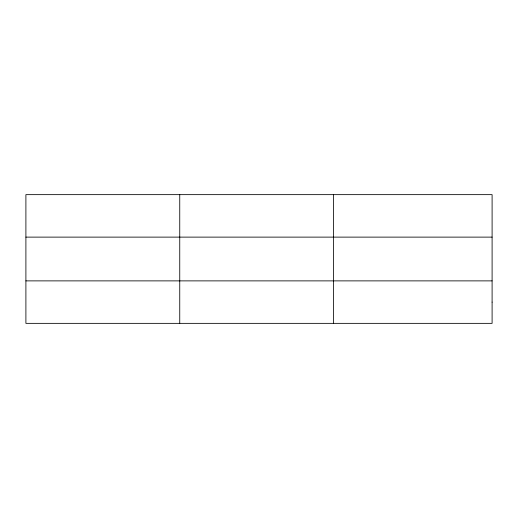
<?xml version="1.0" encoding="UTF-8"?>
<svg xmlns="http://www.w3.org/2000/svg" width="518" height="518" viewBox="0 0 518 518"><rect width="100%" height="100%" fill="white"/><g stroke="black" fill="none" stroke-linecap="round" stroke-linejoin="round"><path stroke-width="0.78" d="M179.746 323.355L179.746 194.645M333.592 323.355L333.592 194.645M25.9 237.121L492.1 237.121M25.9 280.879L492.1 280.879M492.1 302.117L492.1 323.355L25.9 323.355L25.9 194.645L492.1 194.645L492.1 302.117"/></g></svg>
